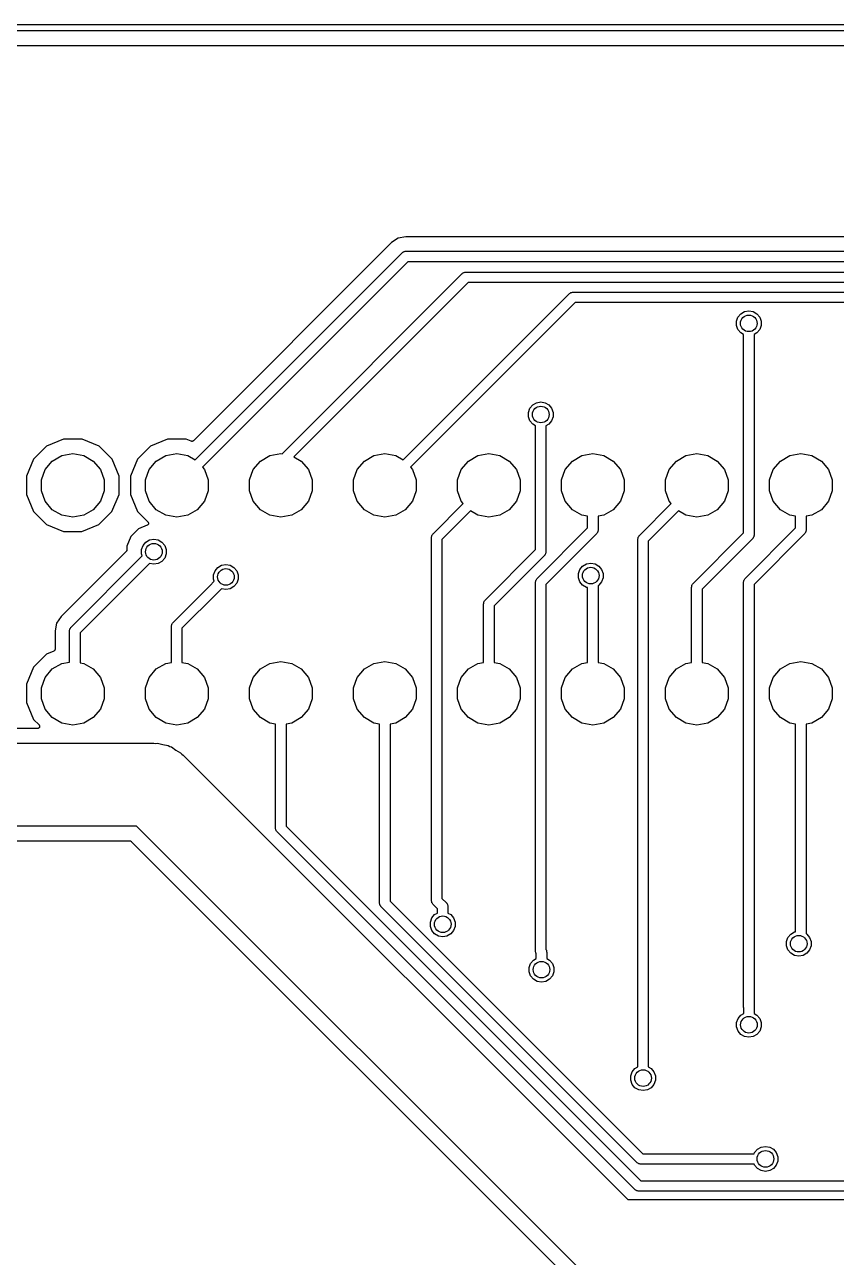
# Model space of a CAD drawing. Extents: x 85 to 212, y -151 to -91.
# Drawn here: x 111.09 to 130.6, y -121.07 to -91.42 of the extents above; entities that cross this region are included whole.
import ezdxf

# ---------------------------------------------------------------- set-up
doc = ezdxf.new("R2010")
doc.units = 0
doc.header["$MEASUREMENT"] = 0
doc.layers.add('BLACK', color=7, linetype='CONTINUOUS')

msp = doc.modelspace()

# ---------------------------------------------------------------- linework, layer by layer
at = {"layer": 'Black'}
for p, q in [((85.5, -91.425), (211.5, -91.425)), ((211.425, -91.575), (85.575, -91.575)), ((85.975, -91.925), (211.025, -91.925)), ((120.073, -96.5621), (119.915, -96.6676)), ((120.26, -96.525), (120.073, -96.5621)), ((186.395, -96.525), (120.26, -96.525)), ((119.915, -96.6676), (115.151, -101.432)), ((115.19, -101.887), (120.166, -96.9116)), ((120.166, -96.9116), (120.171, -96.9085)), ((120.171, -96.9085), (120.174, -96.9042)), ((120.174, -96.9042), (120.188, -96.8961)), ((120.188, -96.8961), (120.202, -96.8867)), ((120.202, -96.8867), (120.207, -96.8853)), ((120.207, -96.8853), (120.212, -96.8825)), ((120.212, -96.8825), (120.228, -96.8797)), ((120.228, -96.8797), (120.244, -96.8755)), ((120.244, -96.8755), (120.249, -96.876)), ((120.249, -96.876), (120.255, -96.875)), ((120.255, -96.875), (186.4, -96.875)), ((120.306, -97.125), (115.366, -102.065)), ((186.348, -97.125), (120.306, -97.125)), ((117.28, -101.744), (121.612, -97.4116)), ((121.612, -97.4116), (121.616, -97.4085)), ((121.616, -97.4085), (121.62, -97.4042)), ((121.62, -97.4042), (121.634, -97.3961)), ((121.634, -97.3961), (121.647, -97.3867)), ((121.647, -97.3867), (121.652, -97.3853)), ((121.652, -97.3853), (121.657, -97.3825)), ((121.657, -97.3825), (121.673, -97.3797)), ((121.673, -97.3797), (121.689, -97.3755)), ((121.689, -97.3755), (121.695, -97.376)), ((121.695, -97.376), (121.7, -97.375)), ((121.7, -97.375), (184.3, -97.375)), ((121.752, -97.625), (117.563, -101.814)), ((184.248, -97.625), (121.752, -97.625)), ((120.19, -101.887), (124.184, -97.8943)), ((124.324, -98.1077), (120.366, -102.065)), ((124.184, -97.8943), (124.188, -97.8912)), ((124.188, -97.8912), (124.192, -97.8869)), ((124.192, -97.8869), (124.206, -97.8788)), ((124.206, -97.8788), (124.219, -97.8694)), ((124.219, -97.8694), (124.224, -97.868)), ((124.224, -97.868), (124.229, -97.8652)), ((124.229, -97.8652), (124.245, -97.8624)), ((124.245, -97.8624), (124.261, -97.8582)), ((124.261, -97.8582), (124.267, -97.8587)), ((124.267, -97.8587), (124.272, -97.8577)), ((124.272, -97.8577), (182.483, -97.8577)), ((182.431, -98.1077), (124.324, -98.1077)), ((128.239, -98.4571), (128.306, -98.377)), ((128.306, -98.377), (128.397, -98.3247)), ((128.397, -98.3247), (128.5, -98.3066)), ((128.5, -98.3066), (128.603, -98.3247)), ((128.603, -98.3247), (128.694, -98.377)), ((128.694, -98.377), (128.761, -98.4571)), ((128.203, -98.5554), (128.239, -98.4571)), ((128.203, -98.66), (128.203, -98.5554)), ((128.239, -98.7583), (128.203, -98.66)), ((128.761, -98.4571), (128.797, -98.5554)), ((128.797, -98.66), (128.761, -98.7583)), ((128.797, -98.5554), (128.797, -98.66)), ((128.306, -98.8384), (128.239, -98.7583)), ((128.375, -98.878), (128.306, -98.8384)), ((128.375, -99.032), (128.375, -98.878)), ((128.694, -98.8384), (128.625, -98.878)), ((128.625, -98.878), (128.625, -99.032)), ((128.761, -98.7583), (128.694, -98.8384)), ((128.375, -103.648), (128.375, -99.032)), ((128.625, -99.032), (128.625, -103.7)), ((123.203, -100.748), (123.239, -100.649)), ((123.203, -100.852), (123.203, -100.748)), ((123.239, -100.649), (123.306, -100.569)), ((123.306, -100.569), (123.397, -100.517)), ((123.397, -100.517), (123.5, -100.499)), ((123.5, -100.499), (123.603, -100.517)), ((123.603, -100.517), (123.694, -100.569)), ((123.694, -100.569), (123.761, -100.649)), ((123.761, -100.649), (123.797, -100.748)), ((123.797, -100.748), (123.797, -100.852)), ((123.239, -100.951), (123.203, -100.852)), ((123.306, -101.031), (123.239, -100.951)), ((123.375, -101.07), (123.306, -101.031)), ((123.375, -104.048), (123.375, -101.07)), ((123.694, -101.031), (123.625, -101.07)), ((123.625, -101.07), (123.625, -104.1)), ((123.761, -100.951), (123.694, -101.031)), ((123.797, -100.852), (123.761, -100.951)), ((111.622, -101.56), (111.309, -101.873)), ((112.031, -101.391), (111.622, -101.56)), ((112.473, -101.392), (112.031, -101.391)), ((112.882, -101.561), (112.473, -101.392)), ((113.194, -101.875), (112.882, -101.561)), ((114.122, -101.56), (113.809, -101.873)), ((114.531, -101.391), (114.122, -101.56)), ((114.973, -101.392), (114.531, -101.391)), ((115.096, -101.443), (114.973, -101.392)), ((115.1, -101.444), (115.096, -101.443)), ((115.103, -101.445), (115.1, -101.444)), ((115.108, -101.445), (115.103, -101.445)), ((115.113, -101.447), (115.108, -101.445)), ((115.117, -101.446), (115.113, -101.447)), ((115.12, -101.447), (115.117, -101.446)), ((115.125, -101.445), (115.12, -101.447)), ((115.131, -101.444), (115.125, -101.445)), ((115.133, -101.443), (115.131, -101.444)), ((115.137, -101.442), (115.133, -101.443)), ((115.141, -101.439), (115.137, -101.442)), ((115.146, -101.436), (115.141, -101.439)), ((115.148, -101.434), (115.146, -101.436)), ((115.151, -101.432), (115.148, -101.434)), ((111.309, -101.873), (111.139, -102.281)), ((111.589, -102.121), (111.759, -101.918)), ((111.759, -101.918), (111.989, -101.785)), ((111.989, -101.785), (112.251, -101.739)), ((112.251, -101.739), (112.513, -101.785)), ((112.513, -101.785), (112.743, -101.918)), ((112.743, -101.918), (112.914, -102.121)), ((113.363, -102.283), (113.194, -101.875)), ((113.809, -101.873), (113.639, -102.281)), ((114.089, -102.121), (114.259, -101.918)), ((114.259, -101.918), (114.489, -101.785)), ((114.489, -101.785), (114.751, -101.739)), ((114.751, -101.739), (115.013, -101.785)), ((115.013, -101.785), (115.19, -101.887)), ((116.589, -102.121), (116.759, -101.918)), ((116.759, -101.918), (116.989, -101.785)), ((116.989, -101.785), (117.251, -101.739)), ((117.251, -101.739), (117.28, -101.744)), ((117.563, -101.814), (117.743, -101.918)), ((117.743, -101.918), (117.914, -102.121)), ((119.089, -102.121), (119.259, -101.918)), ((119.259, -101.918), (119.489, -101.785)), ((119.489, -101.785), (119.751, -101.739)), ((119.751, -101.739), (120.013, -101.785)), ((120.013, -101.785), (120.19, -101.887)), ((121.589, -102.121), (121.759, -101.918)), ((121.759, -101.918), (121.989, -101.785)), ((121.989, -101.785), (122.251, -101.739)), ((122.251, -101.739), (122.513, -101.785)), ((122.513, -101.785), (122.743, -101.918)), ((122.743, -101.918), (122.914, -102.121)), ((124.089, -102.121), (124.259, -101.918)), ((124.259, -101.918), (124.489, -101.785)), ((124.489, -101.785), (124.751, -101.739)), ((124.751, -101.739), (125.013, -101.785)), ((125.013, -101.785), (125.243, -101.918)), ((125.243, -101.918), (125.414, -102.121)), ((126.589, -102.121), (126.759, -101.918)), ((126.759, -101.918), (126.989, -101.785)), ((126.989, -101.785), (127.251, -101.739)), ((127.251, -101.739), (127.513, -101.785)), ((127.513, -101.785), (127.743, -101.918)), ((127.743, -101.918), (127.914, -102.121)), ((129.089, -102.121), (129.259, -101.918)), ((129.259, -101.918), (129.489, -101.785)), ((129.489, -101.785), (129.751, -101.739)), ((129.751, -101.739), (130.013, -101.785)), ((130.013, -101.785), (130.243, -101.918)), ((130.243, -101.918), (130.414, -102.121)), ((111.498, -102.371), (111.589, -102.121)), ((112.914, -102.121), (113.004, -102.371)), ((113.998, -102.371), (114.089, -102.121)), ((115.366, -102.065), (115.414, -102.121)), ((115.414, -102.121), (115.504, -102.371)), ((116.498, -102.371), (116.589, -102.121)), ((117.914, -102.121), (118.004, -102.371)), ((118.998, -102.371), (119.089, -102.121)), ((120.366, -102.065), (120.414, -102.121)), ((120.414, -102.121), (120.504, -102.371)), ((121.498, -102.371), (121.589, -102.121)), ((122.914, -102.121), (123.004, -102.371)), ((123.998, -102.371), (124.089, -102.121)), ((125.414, -102.121), (125.504, -102.371)), ((126.498, -102.371), (126.589, -102.121)), ((127.914, -102.121), (128.004, -102.371)), ((128.998, -102.371), (129.089, -102.121)), ((130.414, -102.121), (130.504, -102.371)), ((111.139, -102.281), (111.139, -102.724)), ((111.498, -102.636), (111.498, -102.371)), ((113.004, -102.371), (113.004, -102.636)), ((113.363, -102.726), (113.363, -102.283)), ((113.639, -102.281), (113.639, -102.724)), ((113.998, -102.636), (113.998, -102.371)), ((115.504, -102.371), (115.504, -102.636)), ((116.498, -102.636), (116.498, -102.371)), ((118.004, -102.371), (118.004, -102.636)), ((118.998, -102.636), (118.998, -102.371)), ((120.504, -102.371), (120.504, -102.636)), ((121.498, -102.636), (121.498, -102.371)), ((123.004, -102.371), (123.004, -102.636)), ((123.998, -102.636), (123.998, -102.371)), ((125.504, -102.371), (125.504, -102.636)), ((126.498, -102.636), (126.498, -102.371)), ((128.004, -102.371), (128.004, -102.636)), ((128.998, -102.636), (128.998, -102.371)), ((130.504, -102.371), (130.504, -102.636)), ((111.139, -102.724), (111.308, -103.133)), ((111.589, -102.886), (111.498, -102.636)), ((113.004, -102.636), (112.914, -102.886)), ((113.193, -103.134), (113.363, -102.726)), ((113.639, -102.724), (113.808, -103.133)), ((114.089, -102.886), (113.998, -102.636)), ((115.504, -102.636), (115.414, -102.886)), ((116.589, -102.886), (116.498, -102.636)), ((118.004, -102.636), (117.914, -102.886)), ((119.089, -102.886), (118.998, -102.636)), ((120.504, -102.636), (120.414, -102.886)), ((121.589, -102.886), (121.498, -102.636)), ((123.004, -102.636), (122.914, -102.886)), ((124.089, -102.886), (123.998, -102.636)), ((125.504, -102.636), (125.414, -102.886)), ((126.589, -102.886), (126.498, -102.636)), ((128.004, -102.636), (127.914, -102.886)), ((129.089, -102.886), (128.998, -102.636)), ((130.504, -102.636), (130.414, -102.886)), ((111.308, -103.133), (111.62, -103.446)), ((111.759, -103.09), (111.589, -102.886)), ((111.989, -103.222), (111.759, -103.09)), ((112.743, -103.09), (112.513, -103.222)), ((112.914, -102.886), (112.743, -103.09)), ((112.88, -103.447), (113.193, -103.134)), ((113.808, -103.133), (114.056, -103.381)), ((114.259, -103.09), (114.089, -102.886)), ((114.489, -103.222), (114.259, -103.09)), ((115.243, -103.09), (115.013, -103.222)), ((115.414, -102.886), (115.243, -103.09)), ((116.759, -103.09), (116.589, -102.886)), ((116.989, -103.222), (116.759, -103.09)), ((117.743, -103.09), (117.513, -103.222)), ((117.914, -102.886), (117.743, -103.09)), ((119.259, -103.09), (119.089, -102.886)), ((119.489, -103.222), (119.259, -103.09)), ((120.243, -103.09), (120.013, -103.222)), ((120.414, -102.886), (120.243, -103.09)), ((120.912, -103.666), (121.636, -102.942)), ((121.812, -103.12), (121.125, -103.806)), ((121.636, -102.942), (121.589, -102.886)), ((121.989, -103.222), (121.812, -103.12)), ((122.743, -103.09), (122.513, -103.222)), ((122.914, -102.886), (122.743, -103.09)), ((124.259, -103.09), (124.089, -102.886)), ((124.489, -103.222), (124.259, -103.09)), ((125.243, -103.09), (125.013, -103.222)), ((125.414, -102.886), (125.243, -103.09)), ((125.87, -103.708), (126.636, -102.942)), ((126.812, -103.12), (126.083, -103.848)), ((126.636, -102.942), (126.589, -102.886)), ((126.989, -103.222), (126.812, -103.12)), ((127.743, -103.09), (127.513, -103.222)), ((127.914, -102.886), (127.743, -103.09)), ((129.259, -103.09), (129.089, -102.886)), ((129.489, -103.222), (129.259, -103.09)), ((130.243, -103.09), (130.013, -103.222)), ((130.414, -102.886), (130.243, -103.09)), ((111.62, -103.446), (112.029, -103.615)), ((112.251, -103.269), (111.989, -103.222)), ((112.513, -103.222), (112.251, -103.269)), ((112.471, -103.616), (112.88, -103.447)), ((114.054, -103.454), (114.052, -103.455)), ((114.058, -103.449), (114.054, -103.454)), ((114.056, -103.381), (114.059, -103.386)), ((114.062, -103.445), (114.058, -103.449)), ((114.059, -103.386), (114.063, -103.39)), ((114.063, -103.442), (114.062, -103.445)), ((114.063, -103.39), (114.064, -103.393)), ((114.065, -103.44), (114.063, -103.442)), ((114.064, -103.393), (114.066, -103.396)), ((114.067, -103.435), (114.065, -103.44)), ((114.066, -103.396), (114.067, -103.401)), ((114.067, -103.401), (114.07, -103.406)), ((114.069, -103.43), (114.067, -103.435)), ((114.07, -103.423), (114.069, -103.426)), ((114.069, -103.426), (114.069, -103.43)), ((114.07, -103.406), (114.07, -103.409)), ((114.07, -103.409), (114.071, -103.412)), ((114.071, -103.412), (114.07, -103.418)), ((114.07, -103.418), (114.07, -103.423)), ((114.751, -103.269), (114.489, -103.222)), ((115.013, -103.222), (114.751, -103.269)), ((117.251, -103.269), (116.989, -103.222)), ((117.513, -103.222), (117.251, -103.269)), ((119.751, -103.269), (119.489, -103.222)), ((120.013, -103.222), (119.751, -103.269)), ((122.251, -103.269), (121.989, -103.222)), ((122.513, -103.222), (122.251, -103.269)), ((124.626, -103.246), (124.489, -103.222)), ((124.626, -103.529), (124.626, -103.246)), ((125.013, -103.222), (124.876, -103.246)), ((124.876, -103.246), (124.876, -103.581)), ((127.251, -103.269), (126.989, -103.222)), ((127.513, -103.222), (127.251, -103.269)), ((129.626, -103.246), (129.489, -103.222)), ((129.626, -103.529), (129.626, -103.246)), ((130.013, -103.222), (129.876, -103.246)), ((129.876, -103.246), (129.876, -103.581)), ((112.029, -103.615), (112.471, -103.616)), ((113.649, -103.731), (113.55, -103.97)), ((113.832, -103.549), (113.649, -103.731)), ((114.04, -103.463), (113.832, -103.549)), ((114.044, -103.46), (114.04, -103.463)), ((114.049, -103.458), (114.044, -103.46)), ((114.052, -103.455), (114.049, -103.458)), ((120.875, -103.744), (120.88, -103.728)), ((120.876, -103.749), (120.875, -103.744)), ((120.875, -103.755), (120.876, -103.749)), ((120.88, -103.728), (120.883, -103.712)), ((120.883, -103.712), (120.885, -103.707)), ((120.885, -103.707), (120.887, -103.702)), ((120.887, -103.702), (120.896, -103.688)), ((120.896, -103.688), (120.904, -103.674)), ((120.904, -103.674), (120.908, -103.671)), ((120.908, -103.671), (120.912, -103.666)), ((123.412, -104.744), (124.626, -103.529)), ((124.839, -103.67), (123.625, -104.884)), ((124.843, -103.665), (124.839, -103.67)), ((124.847, -103.662), (124.843, -103.665)), ((124.855, -103.647), (124.847, -103.662)), ((124.864, -103.634), (124.855, -103.647)), ((124.866, -103.629), (124.864, -103.634)), ((124.869, -103.624), (124.866, -103.629)), ((124.871, -103.608), (124.869, -103.624)), ((124.876, -103.592), (124.871, -103.608)), ((124.876, -103.581), (124.875, -103.587)), ((124.875, -103.587), (124.876, -103.592)), ((125.841, -103.754), (125.843, -103.749)), ((125.843, -103.749), (125.845, -103.744)), ((125.845, -103.744), (125.854, -103.73)), ((125.854, -103.73), (125.862, -103.716)), ((125.862, -103.716), (125.867, -103.713)), ((125.867, -103.713), (125.87, -103.708)), ((127.163, -104.861), (128.375, -103.648)), ((128.412, -104.744), (129.626, -103.529)), ((128.615, -103.748), (128.613, -103.753)), ((128.617, -103.743), (128.615, -103.748)), ((128.62, -103.727), (128.617, -103.743)), ((128.625, -103.711), (128.62, -103.727)), ((128.625, -103.7), (128.624, -103.705)), ((128.624, -103.705), (128.625, -103.711)), ((129.839, -103.67), (128.625, -104.884)), ((129.843, -103.665), (129.839, -103.67)), ((129.847, -103.662), (129.843, -103.665)), ((129.855, -103.647), (129.847, -103.662)), ((129.864, -103.634), (129.855, -103.647)), ((129.866, -103.629), (129.864, -103.634)), ((129.869, -103.624), (129.866, -103.629)), ((129.871, -103.608), (129.869, -103.624)), ((129.876, -103.592), (129.871, -103.608)), ((129.876, -103.581), (129.875, -103.587)), ((129.875, -103.587), (129.876, -103.592)), ((113.55, -103.97), (113.55, -104.058)), ((113.903, -104.048), (113.939, -103.949)), ((113.939, -103.949), (114.006, -103.869)), ((114.006, -103.869), (114.097, -103.817)), ((114.097, -103.817), (114.2, -103.799)), ((114.2, -103.799), (114.303, -103.817)), ((114.303, -103.817), (114.394, -103.869)), ((114.394, -103.869), (114.461, -103.949)), ((114.461, -103.949), (114.497, -104.048)), ((120.875, -112.492), (120.875, -103.755)), ((121.125, -103.806), (121.125, -112.44)), ((125.833, -103.797), (125.834, -103.791)), ((125.833, -116.334), (125.833, -103.797)), ((125.834, -103.786), (125.838, -103.77)), ((125.834, -103.791), (125.834, -103.786)), ((125.838, -103.77), (125.841, -103.754)), ((126.083, -103.848), (126.083, -116.334)), ((128.588, -103.788), (127.376, -105.001)), ((128.592, -103.784), (128.588, -103.788)), ((128.596, -103.78), (128.592, -103.784)), ((128.604, -103.766), (128.596, -103.78)), ((128.613, -103.753), (128.604, -103.766)), ((113.535, -104.093), (111.968, -105.661)), ((112.212, -105.912), (113.921, -104.202)), ((113.537, -104.091), (113.535, -104.093)), ((113.538, -104.09), (113.537, -104.091)), ((113.542, -104.084), (113.538, -104.09)), ((113.545, -104.079), (113.542, -104.084)), ((113.546, -104.077), (113.545, -104.079)), ((113.547, -104.075), (113.546, -104.077)), ((113.548, -104.068), (113.547, -104.075)), ((113.55, -104.062), (113.548, -104.068)), ((113.55, -104.058), (113.55, -104.06)), ((113.55, -104.06), (113.55, -104.062)), ((113.903, -104.152), (113.903, -104.048)), ((113.921, -104.202), (113.903, -104.152)), ((114.394, -104.331), (114.303, -104.383)), ((114.461, -104.251), (114.394, -104.331)), ((114.497, -104.152), (114.461, -104.251)), ((114.497, -104.048), (114.497, -104.152)), ((122.163, -105.261), (123.375, -104.048)), ((123.588, -104.188), (122.376, -105.401)), ((123.592, -104.184), (123.588, -104.188)), ((123.596, -104.18), (123.592, -104.184)), ((123.604, -104.166), (123.596, -104.18)), ((123.613, -104.153), (123.604, -104.166)), ((123.615, -104.148), (123.613, -104.153)), ((123.617, -104.143), (123.615, -104.148)), ((123.62, -104.127), (123.617, -104.143)), ((123.625, -104.111), (123.62, -104.127)), ((123.625, -104.1), (123.624, -104.105)), ((123.624, -104.105), (123.625, -104.111)), ((114.095, -104.382), (112.425, -106.052)), ((114.097, -104.383), (114.095, -104.382)), ((114.2, -104.401), (114.097, -104.383)), ((114.303, -104.383), (114.2, -104.401)), ((115.635, -104.655), (115.671, -104.556)), ((115.671, -104.556), (115.738, -104.476)), ((115.738, -104.476), (115.829, -104.424)), ((115.829, -104.424), (115.932, -104.406)), ((115.932, -104.406), (116.035, -104.424)), ((116.035, -104.424), (116.125, -104.476)), ((116.125, -104.476), (116.192, -104.556)), ((116.192, -104.556), (116.228, -104.655)), ((124.403, -104.623), (124.439, -104.524)), ((124.403, -104.727), (124.403, -104.623)), ((124.439, -104.524), (124.506, -104.444)), ((124.506, -104.444), (124.597, -104.392)), ((124.597, -104.392), (124.7, -104.374)), ((124.7, -104.374), (124.803, -104.392)), ((124.803, -104.392), (124.894, -104.444)), ((124.894, -104.444), (124.961, -104.524)), ((124.961, -104.524), (124.997, -104.623)), ((124.997, -104.623), (124.997, -104.727)), ((114.663, -105.799), (115.543, -104.919)), ((115.543, -104.919), (115.653, -104.809)), ((115.635, -104.759), (115.635, -104.655)), ((115.653, -104.809), (115.635, -104.759)), ((116.192, -104.858), (116.125, -104.938)), ((116.228, -104.759), (116.192, -104.858)), ((116.228, -104.655), (116.228, -104.759)), ((123.375, -104.821), (123.38, -104.806)), ((123.376, -104.827), (123.375, -104.821)), ((123.375, -104.832), (123.376, -104.827)), ((123.375, -113.709), (123.375, -104.832)), ((123.38, -104.806), (123.383, -104.79)), ((123.383, -104.79), (123.385, -104.785)), ((123.385, -104.785), (123.387, -104.78)), ((123.387, -104.78), (123.396, -104.766)), ((123.396, -104.766), (123.404, -104.752)), ((123.404, -104.752), (123.408, -104.748)), ((123.408, -104.748), (123.412, -104.744)), ((123.625, -104.884), (123.625, -113.665)), ((124.439, -104.826), (124.403, -104.727)), ((124.506, -104.906), (124.439, -104.826)), ((124.597, -104.958), (124.506, -104.906)), ((124.894, -104.906), (124.876, -104.916)), ((124.876, -104.916), (124.876, -106.761)), ((124.961, -104.826), (124.894, -104.906)), ((124.997, -104.727), (124.961, -104.826)), ((127.127, -104.938), (127.131, -104.922)), ((127.131, -104.922), (127.134, -104.906)), ((127.134, -104.906), (127.136, -104.901)), ((127.136, -104.901), (127.138, -104.896)), ((127.138, -104.896), (127.147, -104.883)), ((127.147, -104.883), (127.155, -104.869)), ((127.155, -104.869), (127.16, -104.865)), ((127.16, -104.865), (127.163, -104.861)), ((128.375, -104.821), (128.38, -104.806)), ((128.376, -104.827), (128.375, -104.821)), ((128.375, -104.832), (128.376, -104.827)), ((128.375, -115.049), (128.375, -104.832)), ((128.38, -104.806), (128.383, -104.79)), ((128.383, -104.79), (128.385, -104.785)), ((128.385, -104.785), (128.387, -104.78)), ((128.387, -104.78), (128.396, -104.766)), ((128.396, -104.766), (128.404, -104.752)), ((128.404, -104.752), (128.408, -104.748)), ((128.408, -104.748), (128.412, -104.744)), ((128.625, -104.884), (128.625, -115.034)), ((115.72, -105.095), (114.876, -105.939)), ((115.827, -104.989), (115.72, -105.095)), ((115.829, -104.99), (115.827, -104.989)), ((115.932, -105.008), (115.829, -104.99)), ((116.035, -104.99), (115.932, -105.008)), ((116.125, -104.938), (116.035, -104.99)), ((124.626, -104.963), (124.597, -104.958)), ((124.626, -106.761), (124.626, -104.963)), ((127.126, -104.949), (127.127, -104.943)), ((127.126, -106.761), (127.126, -104.949)), ((127.127, -104.943), (127.127, -104.938)), ((127.376, -105.001), (127.376, -106.761)), ((122.126, -105.349), (122.127, -105.343)), ((122.126, -106.761), (122.126, -105.349)), ((122.127, -105.338), (122.131, -105.322)), ((122.127, -105.343), (122.127, -105.338)), ((122.131, -105.322), (122.134, -105.306)), ((122.134, -105.306), (122.136, -105.301)), ((122.136, -105.301), (122.138, -105.296)), ((122.138, -105.296), (122.147, -105.283)), ((122.147, -105.283), (122.155, -105.269)), ((122.155, -105.269), (122.16, -105.265)), ((122.16, -105.265), (122.163, -105.261)), ((122.376, -105.401), (122.376, -106.761)), ((111.862, -105.819), (111.825, -106.005)), ((111.968, -105.661), (111.862, -105.819)), ((114.638, -105.835), (114.647, -105.821)), ((114.647, -105.821), (114.655, -105.807)), ((114.655, -105.807), (114.66, -105.804)), ((114.66, -105.804), (114.663, -105.799)), ((111.825, -106.005), (111.825, -106.443)), ((112.175, -105.989), (112.18, -105.973)), ((112.176, -105.995), (112.175, -105.989)), ((112.175, -106), (112.176, -105.995)), ((112.175, -106.752), (112.175, -106)), ((112.18, -105.973), (112.183, -105.957)), ((112.183, -105.957), (112.185, -105.952)), ((112.185, -105.952), (112.187, -105.947)), ((112.187, -105.947), (112.196, -105.934)), ((112.196, -105.934), (112.204, -105.92)), ((112.204, -105.92), (112.208, -105.916)), ((112.208, -105.916), (112.212, -105.912)), ((112.425, -106.052), (112.425, -106.769)), ((114.626, -105.887), (114.627, -105.882)), ((114.626, -106.761), (114.626, -105.887)), ((114.627, -105.877), (114.631, -105.861)), ((114.627, -105.882), (114.627, -105.877)), ((114.631, -105.861), (114.634, -105.845)), ((114.634, -105.845), (114.636, -105.84)), ((114.636, -105.84), (114.638, -105.835)), ((114.876, -105.939), (114.876, -106.761)), ((111.622, -106.56), (111.309, -106.873)), ((111.794, -106.489), (111.622, -106.56)), ((111.797, -106.487), (111.794, -106.489)), ((111.8, -106.486), (111.797, -106.487)), ((111.804, -106.483), (111.8, -106.486)), ((111.809, -106.48), (111.804, -106.483)), ((111.811, -106.477), (111.809, -106.48)), ((111.813, -106.475), (111.811, -106.477)), ((111.816, -106.47), (111.813, -106.475)), ((111.819, -106.466), (111.816, -106.47)), ((111.82, -106.463), (111.819, -106.466)), ((111.822, -106.46), (111.82, -106.463)), ((111.823, -106.455), (111.822, -106.46)), ((111.825, -106.45), (111.823, -106.455)), ((111.825, -106.443), (111.824, -106.446)), ((111.824, -106.446), (111.825, -106.45)), ((111.309, -106.873), (111.139, -107.281)), ((111.589, -107.121), (111.759, -106.918)), ((111.759, -106.918), (111.989, -106.785)), ((111.989, -106.785), (112.175, -106.752)), ((112.425, -106.769), (112.513, -106.785)), ((112.513, -106.785), (112.743, -106.918)), ((112.743, -106.918), (112.914, -107.121)), ((114.089, -107.121), (114.259, -106.918)), ((114.259, -106.918), (114.489, -106.785)), ((114.489, -106.785), (114.626, -106.761)), ((114.876, -106.761), (115.013, -106.785)), ((115.013, -106.785), (115.243, -106.918)), ((115.243, -106.918), (115.414, -107.121)), ((116.589, -107.121), (116.759, -106.918)), ((116.759, -106.918), (116.989, -106.785)), ((116.989, -106.785), (117.251, -106.739)), ((117.251, -106.739), (117.513, -106.785)), ((117.513, -106.785), (117.743, -106.918)), ((117.743, -106.918), (117.914, -107.121)), ((119.089, -107.121), (119.259, -106.918)), ((119.259, -106.918), (119.489, -106.785)), ((119.489, -106.785), (119.751, -106.739)), ((119.751, -106.739), (120.013, -106.785)), ((120.013, -106.785), (120.243, -106.918)), ((120.243, -106.918), (120.414, -107.121)), ((121.589, -107.121), (121.759, -106.918)), ((121.759, -106.918), (121.989, -106.785)), ((121.989, -106.785), (122.126, -106.761)), ((122.376, -106.761), (122.513, -106.785)), ((122.513, -106.785), (122.743, -106.918)), ((122.743, -106.918), (122.914, -107.121)), ((124.089, -107.121), (124.259, -106.918)), ((124.259, -106.918), (124.489, -106.785)), ((124.489, -106.785), (124.626, -106.761)), ((124.876, -106.761), (125.013, -106.785)), ((125.013, -106.785), (125.243, -106.918)), ((125.243, -106.918), (125.414, -107.121)), ((126.589, -107.121), (126.759, -106.918)), ((126.759, -106.918), (126.989, -106.785)), ((126.989, -106.785), (127.126, -106.761)), ((127.376, -106.761), (127.513, -106.785)), ((127.513, -106.785), (127.743, -106.918)), ((127.743, -106.918), (127.914, -107.121)), ((129.089, -107.121), (129.259, -106.918)), ((129.259, -106.918), (129.489, -106.785)), ((129.489, -106.785), (129.751, -106.739)), ((129.751, -106.739), (130.013, -106.785)), ((130.013, -106.785), (130.243, -106.918)), ((130.243, -106.918), (130.414, -107.121)), ((111.139, -107.281), (111.139, -107.724)), ((111.498, -107.371), (111.589, -107.121)), ((112.914, -107.121), (113.004, -107.371)), ((113.998, -107.371), (114.089, -107.121)), ((115.414, -107.121), (115.504, -107.371)), ((116.498, -107.371), (116.589, -107.121)), ((117.914, -107.121), (118.004, -107.371)), ((118.998, -107.371), (119.089, -107.121)), ((120.414, -107.121), (120.504, -107.371)), ((121.498, -107.371), (121.589, -107.121)), ((122.914, -107.121), (123.004, -107.371)), ((123.998, -107.371), (124.089, -107.121)), ((125.414, -107.121), (125.504, -107.371)), ((126.498, -107.371), (126.589, -107.121)), ((127.914, -107.121), (128.004, -107.371)), ((128.998, -107.371), (129.089, -107.121)), ((130.414, -107.121), (130.504, -107.371)), ((111.498, -107.636), (111.498, -107.371)), ((113.004, -107.371), (113.004, -107.636)), ((113.998, -107.636), (113.998, -107.371)), ((115.504, -107.371), (115.504, -107.636)), ((116.498, -107.636), (116.498, -107.371)), ((118.004, -107.371), (118.004, -107.636)), ((118.998, -107.636), (118.998, -107.371)), ((120.504, -107.371), (120.504, -107.636)), ((121.498, -107.636), (121.498, -107.371)), ((123.004, -107.371), (123.004, -107.636)), ((123.998, -107.636), (123.998, -107.371)), ((125.504, -107.371), (125.504, -107.636)), ((126.498, -107.636), (126.498, -107.371)), ((128.004, -107.371), (128.004, -107.636)), ((128.998, -107.636), (128.998, -107.371)), ((130.504, -107.371), (130.504, -107.636)), ((111.139, -107.724), (111.308, -108.133)), ((111.589, -107.886), (111.498, -107.636)), ((111.759, -108.09), (111.589, -107.886)), ((112.914, -107.886), (112.743, -108.09)), ((113.004, -107.636), (112.914, -107.886)), ((114.089, -107.886), (113.998, -107.636)), ((114.259, -108.09), (114.089, -107.886)), ((115.414, -107.886), (115.243, -108.09)), ((115.504, -107.636), (115.414, -107.886)), ((116.589, -107.886), (116.498, -107.636)), ((116.759, -108.09), (116.589, -107.886)), ((117.914, -107.886), (117.743, -108.09)), ((118.004, -107.636), (117.914, -107.886)), ((119.089, -107.886), (118.998, -107.636)), ((119.259, -108.09), (119.089, -107.886)), ((120.414, -107.886), (120.243, -108.09)), ((120.504, -107.636), (120.414, -107.886)), ((121.589, -107.886), (121.498, -107.636)), ((121.759, -108.09), (121.589, -107.886)), ((122.914, -107.886), (122.743, -108.09)), ((123.004, -107.636), (122.914, -107.886)), ((124.089, -107.886), (123.998, -107.636)), ((124.259, -108.09), (124.089, -107.886)), ((125.414, -107.886), (125.243, -108.09)), ((125.504, -107.636), (125.414, -107.886)), ((126.589, -107.886), (126.498, -107.636)), ((126.759, -108.09), (126.589, -107.886)), ((127.914, -107.886), (127.743, -108.09)), ((128.004, -107.636), (127.914, -107.886)), ((129.089, -107.886), (128.998, -107.636)), ((129.259, -108.09), (129.089, -107.886)), ((130.414, -107.886), (130.243, -108.09)), ((130.504, -107.636), (130.414, -107.886)), ((111.308, -108.133), (111.44, -108.265)), ((111.989, -108.222), (111.759, -108.09)), ((112.743, -108.09), (112.513, -108.222)), ((114.489, -108.222), (114.259, -108.09)), ((115.243, -108.09), (115.013, -108.222)), ((116.989, -108.222), (116.759, -108.09)), ((117.743, -108.09), (117.513, -108.222)), ((119.489, -108.222), (119.259, -108.09)), ((120.243, -108.09), (120.013, -108.222)), ((121.989, -108.222), (121.759, -108.09)), ((122.743, -108.09), (122.513, -108.222)), ((124.489, -108.222), (124.259, -108.09)), ((125.243, -108.09), (125.013, -108.222)), ((126.989, -108.222), (126.759, -108.09)), ((127.743, -108.09), (127.513, -108.222)), ((129.489, -108.222), (129.259, -108.09)), ((130.243, -108.09), (130.013, -108.222)), ((111.404, -108.35), (110.598, -108.35)), ((111.411, -108.349), (111.404, -108.35)), ((111.417, -108.348), (111.411, -108.349)), ((111.419, -108.347), (111.417, -108.348)), ((111.421, -108.347), (111.419, -108.347)), ((111.427, -108.344), (111.421, -108.347)), ((111.433, -108.341), (111.427, -108.344)), ((111.434, -108.339), (111.433, -108.341)), ((111.436, -108.338), (111.434, -108.339)), ((111.441, -108.333), (111.436, -108.338)), ((111.44, -108.265), (111.443, -108.27)), ((111.445, -108.329), (111.441, -108.333)), ((111.443, -108.27), (111.448, -108.275)), ((111.446, -108.327), (111.445, -108.329)), ((111.448, -108.325), (111.446, -108.327)), ((111.448, -108.275), (111.448, -108.277)), ((111.448, -108.277), (111.45, -108.279)), ((111.45, -108.319), (111.448, -108.325)), ((111.45, -108.279), (111.451, -108.285)), ((111.453, -108.313), (111.45, -108.319)), ((111.451, -108.285), (111.453, -108.291)), ((111.453, -108.291), (111.453, -108.294)), ((111.453, -108.294), (111.454, -108.296)), ((111.454, -108.296), (111.453, -108.302)), ((111.453, -108.302), (111.453, -108.309)), ((111.453, -108.309), (111.453, -108.311)), ((111.453, -108.311), (111.453, -108.313)), ((112.251, -108.269), (111.989, -108.222)), ((112.513, -108.222), (112.251, -108.269)), ((114.751, -108.269), (114.489, -108.222)), ((115.013, -108.222), (114.751, -108.269)), ((117.126, -108.246), (116.989, -108.222)), ((117.126, -110.751), (117.126, -108.246)), ((117.513, -108.222), (117.376, -108.246)), ((117.376, -108.246), (117.376, -110.699)), ((119.626, -108.246), (119.489, -108.222)), ((119.626, -112.551), (119.626, -108.246)), ((120.013, -108.222), (119.876, -108.246)), ((119.876, -108.246), (119.876, -112.499)), ((122.251, -108.269), (121.989, -108.222)), ((122.513, -108.222), (122.251, -108.269)), ((124.751, -108.269), (124.489, -108.222)), ((125.013, -108.222), (124.751, -108.269)), ((127.251, -108.269), (126.989, -108.222)), ((127.513, -108.222), (127.251, -108.269)), ((129.626, -108.246), (129.489, -108.222)), ((129.626, -113.237), (129.626, -108.246)), ((130.013, -108.222), (129.876, -108.246)), ((129.876, -108.246), (129.876, -113.284)), ((106.114, -108.7), (114.2, -108.7)), ((114.2, -108.7), (114.243, -108.708)), ((114.243, -108.708), (114.287, -108.704)), ((114.287, -108.704), (114.413, -108.738)), ((114.413, -108.738), (114.542, -108.76)), ((114.542, -108.76), (114.58, -108.782)), ((114.58, -108.782), (114.623, -108.794)), ((114.623, -108.794), (114.73, -108.869)), ((114.73, -108.869), (114.843, -108.934)), ((114.843, -108.934), (114.871, -108.968)), ((114.871, -108.968), (114.907, -108.993)), ((114.907, -108.993), (125.589, -119.675)), ((113.786, -110.7), (105.7, -110.7)), ((124.468, -121.382), (113.786, -110.7)), ((117.127, -110.757), (117.126, -110.751)), ((117.127, -110.762), (117.127, -110.757)), ((117.131, -110.778), (117.127, -110.762)), ((117.134, -110.794), (117.131, -110.778)), ((117.136, -110.799), (117.134, -110.794)), ((117.138, -110.804), (117.136, -110.799)), ((117.147, -110.817), (117.138, -110.804)), ((117.155, -110.831), (117.147, -110.817)), ((117.16, -110.835), (117.155, -110.831)), ((117.163, -110.839), (117.16, -110.835)), ((125.762, -119.438), (117.163, -110.839)), ((117.376, -110.699), (125.902, -119.225)), ((105.705, -111.05), (113.62, -111.05)), ((113.62, -111.05), (113.622, -111.05)), ((113.622, -111.05), (113.624, -111.05)), ((113.624, -111.05), (113.631, -111.052)), ((113.631, -111.052), (113.637, -111.053)), ((113.637, -111.053), (113.639, -111.054)), ((113.639, -111.054), (113.641, -111.055)), ((113.641, -111.055), (113.647, -111.058)), ((113.647, -111.058), (113.652, -111.062)), ((113.652, -111.062), (113.654, -111.063)), ((113.654, -111.063), (113.655, -111.065)), ((113.655, -111.065), (124.217, -121.626)), ((119.627, -112.557), (119.626, -112.551)), ((119.627, -112.562), (119.627, -112.557)), ((119.631, -112.578), (119.627, -112.562)), ((119.634, -112.594), (119.631, -112.578)), ((119.636, -112.599), (119.634, -112.594)), ((119.638, -112.604), (119.636, -112.599)), ((119.647, -112.617), (119.638, -112.604)), ((119.655, -112.631), (119.647, -112.617)), ((119.66, -112.635), (119.655, -112.631)), ((119.663, -112.639), (119.66, -112.635)), ((125.812, -118.788), (119.663, -112.639)), ((119.876, -112.499), (125.952, -118.575)), ((120.876, -112.497), (120.875, -112.492)), ((120.875, -112.503), (120.876, -112.497)), ((120.88, -112.519), (120.875, -112.503)), ((120.883, -112.535), (120.88, -112.519)), ((120.885, -112.539), (120.883, -112.535)), ((120.887, -112.545), (120.885, -112.539)), ((120.896, -112.558), (120.887, -112.545)), ((120.904, -112.572), (120.896, -112.558)), ((120.908, -112.576), (120.904, -112.572)), ((120.912, -112.58), (120.908, -112.576)), ((121.017, -112.686), (120.912, -112.58)), ((121.125, -112.44), (121.23, -112.545)), ((121.23, -112.545), (121.233, -112.55)), ((121.233, -112.55), (121.238, -112.553)), ((121.238, -112.553), (121.246, -112.568)), ((121.246, -112.568), (121.255, -112.581)), ((121.255, -112.581), (121.257, -112.586)), ((121.257, -112.586), (121.259, -112.591)), ((121.259, -112.591), (121.262, -112.607)), ((121.262, -112.607), (121.266, -112.623)), ((121.266, -112.623), (121.266, -112.628)), ((121.266, -112.628), (121.267, -112.634)), ((121.267, -112.634), (121.267, -112.788)), ((120.845, -113.006), (120.881, -112.907)), ((120.881, -112.907), (120.948, -112.827)), ((120.948, -112.827), (121.017, -112.788)), ((121.017, -112.788), (121.017, -112.686)), ((121.267, -112.788), (121.336, -112.827)), ((121.336, -112.827), (121.403, -112.907)), ((121.403, -112.907), (121.439, -113.006)), ((120.845, -113.11), (120.845, -113.006)), ((120.881, -113.209), (120.845, -113.11)), ((120.948, -113.289), (120.881, -113.209)), ((121.403, -113.209), (121.336, -113.289)), ((121.439, -113.11), (121.403, -113.209)), ((121.439, -113.006), (121.439, -113.11)), ((121.039, -113.341), (120.948, -113.289)), ((121.142, -113.359), (121.039, -113.341)), ((121.245, -113.341), (121.142, -113.359)), ((121.336, -113.289), (121.245, -113.341)), ((129.403, -113.473), (129.439, -113.374)), ((129.403, -113.577), (129.403, -113.473)), ((129.439, -113.374), (129.506, -113.294)), ((129.506, -113.294), (129.597, -113.242)), ((129.597, -113.242), (129.626, -113.237)), ((129.876, -113.284), (129.894, -113.294)), ((129.894, -113.294), (129.961, -113.374)), ((129.961, -113.374), (129.997, -113.473)), ((129.997, -113.473), (129.997, -113.577)), ((123.376, -113.714), (123.375, -113.709)), ((123.375, -113.72), (123.376, -113.714)), ((123.38, -113.735), (123.375, -113.72)), ((123.383, -113.752), (123.38, -113.735)), ((123.385, -113.756), (123.383, -113.752)), ((123.387, -113.762), (123.385, -113.756)), ((123.392, -113.769), (123.387, -113.762)), ((123.392, -113.88), (123.392, -113.769)), ((123.625, -113.665), (123.63, -113.673)), ((123.63, -113.673), (123.632, -113.678)), ((123.632, -113.678), (123.634, -113.683)), ((123.634, -113.683), (123.637, -113.699)), ((123.637, -113.699), (123.641, -113.715)), ((123.641, -113.715), (123.641, -113.72)), ((123.641, -113.72), (123.642, -113.726)), ((123.642, -113.726), (123.642, -113.88)), ((129.439, -113.676), (129.403, -113.577)), ((129.506, -113.756), (129.439, -113.676)), ((129.597, -113.808), (129.506, -113.756)), ((129.7, -113.826), (129.597, -113.808)), ((129.803, -113.808), (129.7, -113.826)), ((129.894, -113.756), (129.803, -113.808)), ((129.961, -113.676), (129.894, -113.756)), ((129.997, -113.577), (129.961, -113.676)), ((123.22, -114.098), (123.256, -113.999)), ((123.22, -114.202), (123.22, -114.098)), ((123.256, -113.999), (123.323, -113.919)), ((123.323, -113.919), (123.392, -113.88)), ((123.642, -113.88), (123.711, -113.919)), ((123.711, -113.919), (123.778, -113.999)), ((123.778, -113.999), (123.814, -114.098)), ((123.814, -114.098), (123.814, -114.202)), ((123.256, -114.301), (123.22, -114.202)), ((123.323, -114.381), (123.256, -114.301)), ((123.414, -114.433), (123.323, -114.381)), ((123.711, -114.381), (123.62, -114.433)), ((123.778, -114.301), (123.711, -114.381)), ((123.814, -114.202), (123.778, -114.301)), ((123.517, -114.451), (123.414, -114.433)), ((123.62, -114.433), (123.517, -114.451)), ((128.241, -115.324), (128.309, -115.244)), ((128.309, -115.244), (128.377, -115.205)), ((128.376, -115.054), (128.375, -115.049)), ((128.375, -115.059), (128.376, -115.054)), ((128.377, -115.066), (128.375, -115.059)), ((128.377, -115.205), (128.377, -115.066)), ((128.625, -115.034), (128.627, -115.04)), ((128.627, -115.04), (128.626, -115.045)), ((128.626, -115.045), (128.627, -115.051)), ((128.627, -115.051), (128.627, -115.205)), ((128.627, -115.205), (128.696, -115.244)), ((128.696, -115.244), (128.763, -115.324)), ((128.206, -115.423), (128.241, -115.324)), ((128.206, -115.527), (128.206, -115.423)), ((128.241, -115.626), (128.206, -115.527)), ((128.763, -115.324), (128.799, -115.423)), ((128.799, -115.527), (128.763, -115.626)), ((128.799, -115.423), (128.799, -115.527)), ((128.309, -115.706), (128.241, -115.626)), ((128.399, -115.758), (128.309, -115.706)), ((128.502, -115.776), (128.399, -115.758)), ((128.605, -115.758), (128.502, -115.776)), ((128.696, -115.706), (128.605, -115.758)), ((128.763, -115.626), (128.696, -115.706)), ((125.764, -116.527), (125.833, -116.488)), ((125.833, -116.488), (125.833, -116.334)), ((126.083, -116.334), (126.083, -116.488)), ((126.083, -116.488), (126.152, -116.527)), ((125.661, -116.706), (125.697, -116.607)), ((125.661, -116.81), (125.661, -116.706)), ((125.697, -116.607), (125.764, -116.527)), ((126.152, -116.527), (126.219, -116.607)), ((126.219, -116.607), (126.255, -116.706)), ((126.255, -116.706), (126.255, -116.81)), ((125.697, -116.909), (125.661, -116.81)), ((125.764, -116.989), (125.697, -116.909)), ((125.855, -117.041), (125.764, -116.989)), ((125.958, -117.059), (125.855, -117.041)), ((126.061, -117.041), (125.958, -117.059)), ((126.152, -116.989), (126.061, -117.041)), ((126.219, -116.909), (126.152, -116.989)), ((126.255, -116.81), (126.219, -116.909)), ((128.63, -118.575), (128.639, -118.549)), ((128.639, -118.549), (128.706, -118.469)), ((128.706, -118.469), (128.797, -118.417)), ((128.797, -118.417), (128.9, -118.399)), ((128.9, -118.399), (129.003, -118.417)), ((129.003, -118.417), (129.094, -118.469)), ((129.094, -118.469), (129.161, -118.549)), ((129.161, -118.549), (129.197, -118.648)), ((125.816, -118.792), (125.812, -118.788)), ((125.82, -118.796), (125.816, -118.792)), ((125.834, -118.804), (125.82, -118.796)), ((125.847, -118.813), (125.834, -118.804)), ((125.852, -118.815), (125.847, -118.813)), ((125.857, -118.817), (125.852, -118.815)), ((125.873, -118.82), (125.857, -118.817)), ((125.889, -118.825), (125.873, -118.82)), ((125.895, -118.824), (125.889, -118.825)), ((125.9, -118.825), (125.895, -118.824)), ((128.476, -118.825), (125.9, -118.825)), ((125.952, -118.575), (128.476, -118.575)), ((128.476, -118.575), (128.63, -118.575)), ((128.63, -118.825), (128.476, -118.825)), ((128.639, -118.851), (128.63, -118.825)), ((128.706, -118.931), (128.639, -118.851)), ((129.161, -118.851), (129.094, -118.931)), ((129.197, -118.752), (129.161, -118.851)), ((129.197, -118.648), (129.197, -118.752)), ((128.797, -118.983), (128.706, -118.931)), ((128.9, -119.001), (128.797, -118.983)), ((129.003, -118.983), (128.9, -119.001)), ((129.094, -118.931), (129.003, -118.983)), ((125.766, -119.442), (125.762, -119.438)), ((125.77, -119.446), (125.766, -119.442)), ((125.784, -119.454), (125.77, -119.446)), ((125.797, -119.463), (125.784, -119.454)), ((125.902, -119.225), (137.412, -119.225)), ((125.589, -119.675), (137.025, -119.675)), ((125.802, -119.465), (125.797, -119.463)), ((125.807, -119.467), (125.802, -119.465)), ((125.823, -119.47), (125.807, -119.467)), ((125.839, -119.475), (125.823, -119.47)), ((125.845, -119.474), (125.839, -119.475)), ((125.85, -119.475), (125.845, -119.474)), ((137.46, -119.475), (125.85, -119.475))]:
    msp.add_line(p, q, dxfattribs=at)
for centre in [(128.5, -98.6077), (123.5, -100.8), (114.2, -104.1), (115.932, -104.707), (124.7, -104.675), (121.142, -113.058), (129.7, -113.525), (123.517, -114.15), (128.502, -115.475), (125.958, -116.758), (128.9, -118.7)]:
    msp.add_circle(centre, 0.2, dxfattribs=at)

doc.saveas('drawing.dxf')
